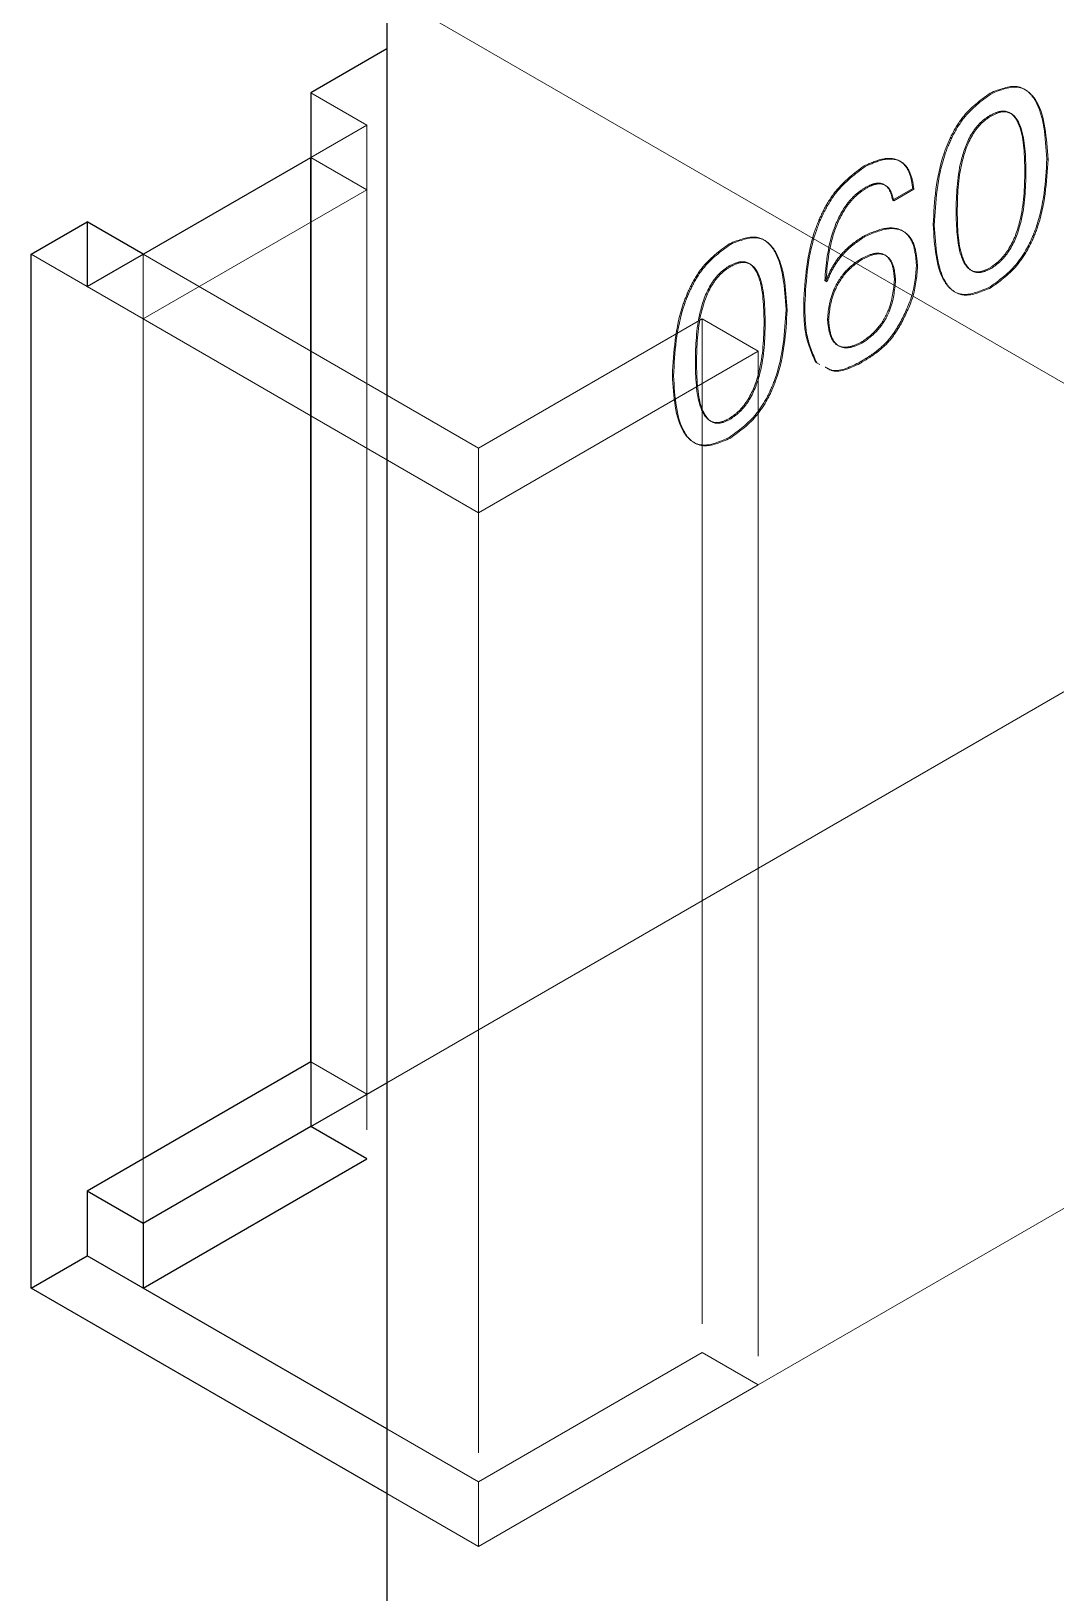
# Model space of a CAD drawing. Header units: millimetres. Extents: x 0 to 841, y 0 to 2287.
# Drawn here: x 607.835 to 609.131, y 225.224 to 227.197 of the extents above; entities that cross this region are included whole.
import ezdxf

# ---------------------------------------------------------------- set-up
doc = ezdxf.new("R2010")
doc.units = ezdxf.units.MM
doc.linetypes.add('HIDDEN', pattern=[1.905, 1.27, -0.635])

msp = doc.modelspace()

# ---------------------------------------------------------------- linework, layer by layer
at = {"color": 7, "linetype": 'HIDDEN', "lineweight": 18}
for p, q in [((609.7445, 228.0177), (608.285, 227.1751)), ((610.3102, 227.6911), (608.7545, 226.793)), ((608.285, 227.2466), (609.9735, 226.2718)), ((608.2596, 227.0788), (608.1889, 227.1196)), ((609.0476, 227.1192), (609.049, 227.1184)), ((609.0476, 227.0911), (609.049, 227.0902)), ((608.1889, 227.038), (608.2596, 227.0788)), ((608.2596, 227.0788), (608.2596, 225.7723)), ((608.2596, 226.9971), (608.1889, 227.038)), ((608.8885, 227.0273), (608.8899, 227.0265)), ((609.1194, 227.0362), (609.1209, 227.0354)), ((609.0916, 227.0201), (609.093, 227.0193)), ((607.9767, 226.8339), (608.2596, 226.9971)), ((608.2596, 225.854), (608.2596, 226.9971)), ((608.8885, 226.9992), (608.8899, 226.9984)), ((608.9499, 226.9986), (608.9244, 226.9838)), ((608.9244, 226.9838), (608.9258, 226.983)), ((608.9514, 226.9977), (608.9258, 226.983)), ((608.9499, 226.9986), (608.9514, 226.9977)), ((609.0047, 226.9699), (609.0061, 226.9691)), ((608.9757, 226.9532), (608.9771, 226.9524)), ((608.7178, 226.9288), (608.7193, 226.928)), ((608.8885, 226.939), (608.8899, 226.9382)), ((607.906, 226.8747), (607.8353, 226.9155)), ((607.9767, 226.9155), (607.9767, 225.6907)), ((608.401, 226.6706), (607.9767, 226.9155)), ((608.885, 226.9102), (608.8864, 226.9094)), ((608.7178, 226.9007), (608.7193, 226.8999)), ((608.9268, 226.8834), (608.9282, 226.8826)), ((608.9546, 226.9008), (608.956, 226.9)), ((609.0476, 226.8983), (609.049, 226.8975)), ((607.9767, 226.8339), (607.906, 226.8747)), ((608.8387, 226.8821), (608.8398, 226.8814)), ((608.8387, 226.8821), (608.8398, 226.8814)), ((608.8398, 226.8814), (608.8412, 226.8806)), ((608.8401, 226.8813), (608.8412, 226.8806)), ((609.0476, 226.8742), (609.049, 226.8734)), ((608.7897, 226.8458), (608.7911, 226.845)), ((608.812, 226.8533), (608.8134, 226.8525)), ((607.9767, 225.6907), (607.9767, 226.8339)), ((608.401, 226.5889), (607.9767, 226.8339)), ((608.6838, 226.8339), (608.401, 226.6706)), ((608.7545, 226.793), (608.6838, 226.8339)), ((608.6838, 226.8339), (608.6838, 225.5274)), ((608.7619, 226.8298), (608.7633, 226.8289)), ((608.8421, 226.8333), (608.8435, 226.8324)), ((608.9337, 226.8286), (608.9351, 226.8277)), ((608.8862, 226.8051), (608.8876, 226.8043)), ((608.7545, 226.793), (608.401, 226.5889)), ((608.7545, 226.793), (608.7545, 225.4866)), ((608.675, 226.7796), (608.6764, 226.7788)), ((608.8324, 226.7764), (608.8271, 226.779)), ((608.8271, 226.779), (608.8285, 226.7782)), ((608.8815, 226.7784), (608.883, 226.7775)), ((608.646, 226.7628), (608.6474, 226.762)), ((608.285, 225.8686), (609.7445, 226.7112)), ((608.7178, 226.708), (608.7193, 226.7071)), ((608.401, 226.6706), (608.401, 225.3641)), ((608.7178, 226.6839), (608.7193, 226.683)), ((608.7545, 225.4866), (610.3102, 226.3846)), ((608.2596, 225.854), (608.1889, 225.8948)), ((608.6838, 225.5274), (608.401, 225.3641)), ((608.7545, 225.4866), (608.6838, 225.5274)), ((608.7545, 225.4866), (608.401, 225.2825)), ((608.401, 225.3641), (608.285, 225.4311)), ((608.401, 225.2825), (608.401, 225.3641)), ((608.401, 225.2825), (608.285, 225.3495))]:
    msp.add_line(p, q, dxfattribs=at)
at = {"color": 7, "linetype": 'Continuous', "lineweight": 25}
for p, q in [((608.285, 227.2466), (608.285, 223.2162)), ((608.285, 227.1751), (608.1889, 227.1196)), ((608.1889, 227.1196), (608.1889, 225.8131)), ((607.906, 226.8747), (608.1889, 227.038)), ((608.1889, 225.8948), (608.1889, 227.038)), ((607.8353, 226.9155), (607.906, 226.9563)), ((607.906, 226.9563), (607.906, 226.8747)), ((607.9767, 226.9155), (607.906, 226.9563)), ((607.8353, 225.609), (607.8353, 226.9155)), ((608.1889, 225.8948), (607.906, 225.7315)), ((608.1889, 225.8131), (608.285, 225.8686)), ((608.1889, 225.8132), (607.9767, 225.6907)), ((608.2596, 225.7723), (608.1889, 225.8131)), ((607.9767, 225.609), (608.2596, 225.7723)), ((607.906, 225.7315), (607.906, 225.6499)), ((607.9767, 225.6907), (607.906, 225.7315)), ((607.9767, 225.6907), (607.9767, 225.609)), ((607.8353, 225.609), (607.906, 225.6499)), ((608.285, 225.4311), (607.906, 225.6499)), ((608.285, 225.3495), (607.8353, 225.609)), ((608.285, 225.4311), (607.9767, 225.609))]:
    msp.add_line(p, q, dxfattribs=at)
at = {"color": 7, "linetype": 'HIDDEN', "lineweight": 18}
for points, knots in [([(609.0476, 227.1192), (609.0597, 227.124), (609.078, 227.1312), (609.0959, 227.122), (609.1152, 227.0976), (609.1176, 227.0635), (609.1194, 227.0362)], [0, 0, 0, 0, 0.248785, 0.374282, 0.499955, 1, 1, 1, 1]), ([(609.049, 227.1184), (609.0611, 227.1232), (609.0794, 227.1304), (609.0973, 227.1212), (609.1167, 227.0968), (609.119, 227.0627), (609.1209, 227.0354)], [0, 0, 0, 0, 0.248785, 0.374282, 0.499955, 1, 1, 1, 1]), ([(608.9757, 226.9532), (608.9773, 226.9827), (608.9793, 227.0196), (608.9986, 227.0666), (609.0168, 227.0965), (609.0353, 227.1101), (609.0476, 227.1192)], [0, 0, 0, 0, 0.500012, 0.625693, 0.751201, 1, 1, 1, 1]), ([(608.9771, 226.9524), (608.9787, 226.9819), (608.9808, 227.0188), (609, 227.0658), (609.0183, 227.0957), (609.0367, 227.1093), (609.049, 227.1184)], [0, 0, 0, 0, 0.500012, 0.625693, 0.751201, 1, 1, 1, 1]), ([(609.0476, 227.0911), (609.0432, 227.0881), (609.0344, 227.0822), (609.0195, 227.0619), (609.0058, 227.0211), (609.0051, 226.9904), (609.0047, 226.9699)], [0, 0, 0, 0, 0.125131, 0.250047, 0.49906, 1, 1, 1, 1]), ([(609.049, 227.0902), (609.0446, 227.0873), (609.0358, 227.0814), (609.0209, 227.0611), (609.0072, 227.0202), (609.0065, 226.9896), (609.0061, 226.9691)], [0, 0, 0, 0, 0.125131, 0.250047, 0.49906, 1, 1, 1, 1]), ([(609.0916, 227.0201), (609.0912, 227.0402), (609.0905, 227.0704), (609.0761, 227.095), (609.0608, 227.0975), (609.052, 227.0932), (609.0476, 227.0911)], [0, 0, 0, 0, 0.500906, 0.749819, 0.874781, 1, 1, 1, 1]), ([(609.093, 227.0193), (609.0926, 227.0394), (609.0919, 227.0695), (609.0775, 227.0942), (609.0622, 227.0967), (609.0534, 227.0924), (609.049, 227.0902)], [0, 0, 0, 0, 0.500906, 0.749819, 0.874781, 1, 1, 1, 1]), ([(608.812, 226.8533), (608.8138, 226.8843), (608.816, 226.9231), (608.8369, 226.9723), (608.8564, 227.0034), (608.8757, 227.0178), (608.8885, 227.0273)], [0, 0, 0, 0, 0.499644, 0.625328, 0.750848, 1, 1, 1, 1]), ([(608.8134, 226.8525), (608.8152, 226.8835), (608.8174, 226.9223), (608.8383, 226.9715), (608.8578, 227.0026), (608.8771, 227.017), (608.8899, 227.0265)], [0, 0, 0, 0, 0.499644, 0.625328, 0.750848, 1, 1, 1, 1]), ([(608.8885, 227.0273), (608.897, 227.0311), (608.9141, 227.0386), (608.935, 227.0353), (608.9466, 227.0197), (608.9488, 227.0056), (608.9499, 226.9986)], [0, 0, 0, 0, 0.280542, 0.559408, 0.779403, 1, 1, 1, 1]), ([(608.8899, 227.0265), (608.8985, 227.0303), (608.9155, 227.0378), (608.9365, 227.0345), (608.948, 227.0189), (608.9502, 227.0048), (608.9514, 226.9977)], [0, 0, 0, 0, 0.280542, 0.559408, 0.779403, 1, 1, 1, 1]), ([(609.1194, 227.0362), (609.1178, 227.0072), (609.1157, 226.9709), (609.096, 226.925), (609.0776, 226.8961), (609.0596, 226.883), (609.0476, 226.8742)], [0, 0, 0, 0, 0.499687, 0.625352, 0.750869, 1, 1, 1, 1]), ([(609.1209, 227.0354), (609.1192, 227.0064), (609.1171, 226.9701), (609.0974, 226.9242), (609.079, 226.8953), (609.061, 226.8821), (609.049, 226.8734)], [0, 0, 0, 0, 0.499687, 0.625352, 0.750869, 1, 1, 1, 1]), ([(608.9244, 226.9838), (608.9233, 226.9887), (608.9209, 226.9984), (608.9119, 227.0059), (608.9001, 227.0052), (608.8924, 227.0012), (608.8885, 226.9992)], [0, 0, 0, 0, 0.280442, 0.559411, 0.779526, 1, 1, 1, 1]), ([(608.9258, 226.983), (608.9247, 226.9879), (608.9223, 226.9976), (608.9133, 227.005), (608.9015, 227.0044), (608.8938, 227.0004), (608.8899, 226.9984)], [0, 0, 0, 0, 0.280442, 0.559411, 0.779526, 1, 1, 1, 1]), ([(609.0476, 226.8983), (609.0519, 226.9014), (609.0607, 226.9075), (609.0759, 226.9275), (609.0904, 226.9687), (609.0911, 226.9995), (609.0916, 227.0201)], [0, 0, 0, 0, 0.125208, 0.250259, 0.499246, 1, 1, 1, 1]), ([(609.049, 226.8975), (609.0534, 226.9006), (609.0621, 226.9067), (609.0773, 226.9267), (609.0918, 226.9678), (609.0925, 226.9987), (609.093, 227.0193)], [0, 0, 0, 0, 0.125208, 0.250259, 0.499246, 1, 1, 1, 1]), ([(608.8885, 226.9992), (608.8843, 226.9962), (608.8759, 226.9902), (608.8607, 226.9724), (608.8428, 226.9334), (608.8403, 226.9026), (608.8387, 226.8821)], [0, 0, 0, 0, 0.125456, 0.250769, 0.499842, 1, 1, 1, 1]), ([(608.8899, 226.9984), (608.8857, 226.9954), (608.8773, 226.9894), (608.8621, 226.9716), (608.8442, 226.9326), (608.8417, 226.9018), (608.8401, 226.8813)], [0, 0, 0, 0, 0.125456, 0.250769, 0.499842, 1, 1, 1, 1]), ([(609.0047, 226.9699), (609.0051, 226.95), (609.0058, 226.9201), (609.0195, 226.895), (609.0344, 226.892), (609.0432, 226.8962), (609.0476, 226.8983)], [0, 0, 0, 0, 0.500896, 0.749906, 0.874864, 1, 1, 1, 1]), ([(609.0061, 226.9691), (609.0065, 226.9491), (609.0072, 226.9193), (609.0209, 226.8942), (609.0358, 226.8912), (609.0446, 226.8954), (609.049, 226.8975)], [0, 0, 0, 0, 0.500896, 0.749906, 0.874864, 1, 1, 1, 1]), ([(608.8885, 226.939), (608.8982, 226.9432), (608.9176, 226.9514), (608.9411, 226.9463), (608.9525, 226.9261), (608.9539, 226.9093), (608.9546, 226.9008)], [0, 0, 0, 0, 0.280617, 0.559274, 0.779238, 1, 1, 1, 1]), ([(608.8899, 226.9382), (608.8997, 226.9423), (608.9191, 226.9506), (608.9425, 226.9454), (608.9539, 226.9253), (608.9553, 226.9085), (608.956, 226.9)], [0, 0, 0, 0, 0.280617, 0.559274, 0.779238, 1, 1, 1, 1]), ([(609.0476, 226.8742), (609.0356, 226.8691), (609.0175, 226.8614), (608.9991, 226.8691), (608.9795, 226.8923), (608.9774, 226.9262), (608.9757, 226.9532)], [0, 0, 0, 0, 0.249123, 0.374635, 0.500323, 1, 1, 1, 1]), ([(609.049, 226.8734), (609.037, 226.8683), (609.0189, 226.8606), (609.0005, 226.8682), (608.9809, 226.8915), (608.9788, 226.9253), (608.9771, 226.9524)], [0, 0, 0, 0, 0.249123, 0.374635, 0.500323, 1, 1, 1, 1]), ([(608.646, 226.7628), (608.6476, 226.7923), (608.6496, 226.8292), (608.6689, 226.8762), (608.6871, 226.9062), (608.7056, 226.9198), (608.7178, 226.9288)], [0, 0, 0, 0, 0.500012, 0.625693, 0.751201, 1, 1, 1, 1]), ([(608.6474, 226.762), (608.649, 226.7915), (608.651, 226.8284), (608.6703, 226.8754), (608.6885, 226.9053), (608.707, 226.919), (608.7193, 226.928)], [0, 0, 0, 0, 0.500012, 0.625693, 0.751201, 1, 1, 1, 1]), ([(608.7178, 226.9288), (608.73, 226.9336), (608.7483, 226.9408), (608.7662, 226.9317), (608.7855, 226.9073), (608.7878, 226.8731), (608.7897, 226.8458)], [0, 0, 0, 0, 0.2487849, 0.3742815, 0.4999545, 1, 1, 1, 1]), ([(608.7193, 226.928), (608.7314, 226.9328), (608.7497, 226.94), (608.7676, 226.9309), (608.7869, 226.9065), (608.7893, 226.8723), (608.7911, 226.845)], [0, 0, 0, 0, 0.2487849, 0.3742815, 0.4999545, 1, 1, 1, 1]), ([(608.8398, 226.8814), (608.8428, 226.8884), (608.8488, 226.9023), (608.866, 226.924), (608.88, 226.9333), (608.8885, 226.939)], [0, 0, 0, 0, 0.280289, 0.560345, 1, 1, 1, 1]), ([(608.8412, 226.8806), (608.8442, 226.8876), (608.8503, 226.9015), (608.8674, 226.9232), (608.8814, 226.9325), (608.8899, 226.9382)], [0, 0, 0, 0, 0.280289, 0.560345, 1, 1, 1, 1]), ([(608.7619, 226.8298), (608.7614, 226.8499), (608.7607, 226.88), (608.7463, 226.9047), (608.7311, 226.9071), (608.7223, 226.9029), (608.7178, 226.9007)], [0, 0, 0, 0, 0.500906, 0.749819, 0.874781, 1, 1, 1, 1]), ([(608.7633, 226.8289), (608.7628, 226.8491), (608.7622, 226.8792), (608.7478, 226.9038), (608.7325, 226.9063), (608.7237, 226.902), (608.7193, 226.8999)], [0, 0, 0, 0, 0.500906, 0.749819, 0.874781, 1, 1, 1, 1]), ([(608.885, 226.9102), (608.8784, 226.9057), (608.8653, 226.8967), (608.8503, 226.8739), (608.8437, 226.8519), (608.8426, 226.8395), (608.8421, 226.8333)], [0, 0, 0, 0, 0.2802975, 0.558545, 0.7789634, 1, 1, 1, 1]), ([(608.8864, 226.9094), (608.8798, 226.9049), (608.8667, 226.8958), (608.8517, 226.8731), (608.8451, 226.8511), (608.8441, 226.8387), (608.8435, 226.8324)], [0, 0, 0, 0, 0.2802975, 0.558545, 0.7789634, 1, 1, 1, 1]), ([(608.9268, 226.8834), (608.9261, 226.8904), (608.9248, 226.9043), (608.9149, 226.9168), (608.9, 226.9174), (608.89, 226.9126), (608.885, 226.9102)], [0, 0, 0, 0, 0.2807842, 0.5594541, 0.7792938, 1, 1, 1, 1]), ([(608.9282, 226.8826), (608.9275, 226.8896), (608.9262, 226.9035), (608.9164, 226.916), (608.9015, 226.9166), (608.8914, 226.9118), (608.8864, 226.9094)], [0, 0, 0, 0, 0.2807842, 0.5594541, 0.7792938, 1, 1, 1, 1]), ([(608.7178, 226.9007), (608.7135, 226.8978), (608.7047, 226.8918), (608.6898, 226.8716), (608.6761, 226.8307), (608.6754, 226.8), (608.675, 226.7796)], [0, 0, 0, 0, 0.125131, 0.250047, 0.49906, 1, 1, 1, 1]), ([(608.7193, 226.8999), (608.7149, 226.8969), (608.7061, 226.891), (608.6912, 226.8707), (608.6775, 226.8299), (608.6768, 226.7992), (608.6764, 226.7788)], [0, 0, 0, 0, 0.125131, 0.250047, 0.49906, 1, 1, 1, 1]), ([(608.8862, 226.8051), (608.8927, 226.81), (608.9058, 226.8196), (608.9235, 226.85), (608.9255, 226.8708), (608.9268, 226.8834)], [0, 0, 0, 0, 0.280776, 0.559966, 1, 1, 1, 1]), ([(608.8876, 226.8043), (608.8941, 226.8092), (608.9072, 226.8188), (608.925, 226.8492), (608.9269, 226.8699), (608.9282, 226.8826)], [0, 0, 0, 0, 0.280776, 0.559966, 1, 1, 1, 1]), ([(608.9546, 226.9008), (608.9535, 226.8876), (608.9514, 226.8639), (608.9391, 226.8394), (608.9337, 226.8286)], [0, 0, 0, 0, 0.55918, 1, 1, 1, 1]), ([(608.956, 226.9), (608.9549, 226.8868), (608.9529, 226.8631), (608.9405, 226.8386), (608.9351, 226.8277)], [0, 0, 0, 0, 0.55918, 1, 1, 1, 1]), ([(608.7897, 226.8458), (608.788, 226.8169), (608.7859, 226.7806), (608.7663, 226.7346), (608.7479, 226.7058), (608.7298, 226.6926), (608.7178, 226.6839)], [0, 0, 0, 0, 0.4996868, 0.6253523, 0.7508686, 1, 1, 1, 1]), ([(608.7911, 226.845), (608.7894, 226.816), (608.7873, 226.7798), (608.7677, 226.7338), (608.7493, 226.7049), (608.7313, 226.6918), (608.7193, 226.683)], [0, 0, 0, 0, 0.4996868, 0.6253523, 0.7508686, 1, 1, 1, 1]), ([(608.8271, 226.779), (608.8218, 226.7909), (608.8125, 226.8122), (608.8121, 226.8408), (608.812, 226.8533)], [0, 0, 0, 0, 0.558783, 1, 1, 1, 1]), ([(608.8285, 226.7782), (608.8233, 226.7901), (608.8139, 226.8114), (608.8136, 226.8399), (608.8134, 226.8525)], [0, 0, 0, 0, 0.558783, 1, 1, 1, 1]), ([(608.7178, 226.708), (608.7222, 226.711), (608.731, 226.7172), (608.7461, 226.7372), (608.7607, 226.7783), (608.7614, 226.8092), (608.7619, 226.8298)], [0, 0, 0, 0, 0.125208, 0.250259, 0.499246, 1, 1, 1, 1]), ([(608.7193, 226.7071), (608.7236, 226.7102), (608.7324, 226.7164), (608.7476, 226.7364), (608.7621, 226.7775), (608.7628, 226.8083), (608.7633, 226.8289)], [0, 0, 0, 0, 0.125208, 0.250259, 0.499246, 1, 1, 1, 1]), ([(608.8421, 226.8333), (608.8428, 226.8259), (608.8442, 226.8112), (608.8546, 226.798), (608.8703, 226.7975), (608.8809, 226.8026), (608.8862, 226.8051)], [0, 0, 0, 0, 0.2807792, 0.5595033, 0.7793247, 1, 1, 1, 1]), ([(608.8435, 226.8324), (608.8442, 226.8251), (608.8456, 226.8104), (608.856, 226.7972), (608.8718, 226.7967), (608.8823, 226.8018), (608.8876, 226.8043)], [0, 0, 0, 0, 0.2807792, 0.5595033, 0.7793247, 1, 1, 1, 1]), ([(608.9337, 226.8286), (608.9298, 226.8221), (608.9221, 226.8091), (608.9036, 226.7915), (608.8899, 226.7833), (608.8815, 226.7784)], [0, 0, 0, 0, 0.279388, 0.559544, 1, 1, 1, 1]), ([(608.9351, 226.8277), (608.9312, 226.8213), (608.9235, 226.8083), (608.905, 226.7907), (608.8913, 226.7825), (608.883, 226.7775)], [0, 0, 0, 0, 0.279388, 0.559544, 1, 1, 1, 1]), ([(608.675, 226.7796), (608.6754, 226.7596), (608.6761, 226.7297), (608.6898, 226.7047), (608.7047, 226.7016), (608.7135, 226.7058), (608.7178, 226.708)], [0, 0, 0, 0, 0.500896, 0.749906, 0.874864, 1, 1, 1, 1]), ([(608.6764, 226.7788), (608.6768, 226.7588), (608.6775, 226.7289), (608.6912, 226.7039), (608.7061, 226.7008), (608.7149, 226.705), (608.7193, 226.7071)], [0, 0, 0, 0, 0.500896, 0.749906, 0.874864, 1, 1, 1, 1]), ([(608.8815, 226.7784), (608.8691, 226.7724), (608.8527, 226.7646), (608.8418, 226.7714), (608.8392, 226.773)], [0, 0, 0, 0, 0.758956, 1, 1, 1, 1]), ([(608.883, 226.7775), (608.8705, 226.7716), (608.8542, 226.7638), (608.8432, 226.7706), (608.8406, 226.7722)], [0, 0, 0, 0, 0.758956, 1, 1, 1, 1]), ([(608.7178, 226.6839), (608.7058, 226.6787), (608.6878, 226.671), (608.6694, 226.6787), (608.6497, 226.702), (608.6476, 226.7358), (608.646, 226.7628)], [0, 0, 0, 0, 0.249123, 0.374635, 0.500323, 1, 1, 1, 1]), ([(608.7193, 226.683), (608.7072, 226.6779), (608.6892, 226.6702), (608.6708, 226.6779), (608.6512, 226.7012), (608.6491, 226.735), (608.6474, 226.762)], [0, 0, 0, 0, 0.249123, 0.374635, 0.500323, 1, 1, 1, 1])]:
    msp.add_open_spline(points, degree=3, knots=knots, dxfattribs=at)

doc.saveas('drawing.dxf')
